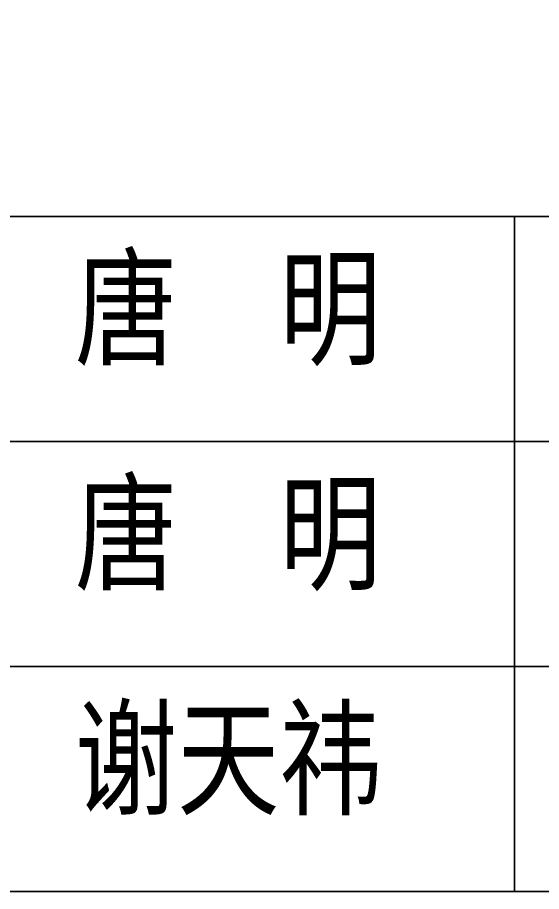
# Model space of a CAD drawing. Header units: millimetres. Extents: x -17321 to 106270, y -22341 to 35329.
# Drawn here: x 88953 to 90351, y -22071 to -19741 of the extents above; entities that cross this region are included whole.
import ezdxf

# ---------------------------------------------------------------- set-up
doc = ezdxf.new("R2010")
doc.units = ezdxf.units.MM
doc.layers.add('PUB_TITLE', color=4, linetype='Continuous', lineweight=9)
doc.layers.add('记者站1205_t3_2__3F导出_dwg', color=8, linetype='Continuous', lineweight=9)
doc.styles.add('宋体_2', font='', dxfattribs={"width": 0.8, "height": 250})
doc.styles.get('宋体_2').set_extended_font_data('SimSun')

# ---------------------------------------------------------------- blocks, each defined once
blk = doc.blocks.new('记者站1205_t3_2__3F导出_dwg_rfrfrff-1307956-建模-三层平面图')
at = {"layer": 'PUB_TITLE', "flags": 128}
blk.add_lwpolyline([(348177.2, 157737.1), (366177.2, 157737.1), (366177.2, 161137.1), (348177.2, 161137.1), (348177.2, 157737.1), (348177.2, 161137.1), (366177.2, 161137.1), (366177.2, 157737.1), (348177.2, 157737.1), (357177.2, 157737.1), (357177.2, 161137.1), (357177.2, 157737.1), (357177.2, 159537.1), (357177.2, 157737.1), (348177.2, 157737.1), (357177.2, 157737.1), (357177.2, 159537.1)], dxfattribs=at)
for points in [[(366177.2, 159537.1), (348177.2, 159537.1)], [(351177.2, 159537.1), (351177.2, 157737.1)], [(348177.2, 158937.1), (357177.2, 158937.1)], [(348177.2, 158337.1), (357177.2, 158337.1)]]:
    blk.add_lwpolyline(points, close=True, dxfattribs=at)
at = {"layer": 'PUB_TITLE', "char_height": 250, "width": 1041.686, "attachment_point": 1, "line_spacing_factor": 0.877739, "style": '宋体_2'}
for s, insert in [('唐  明', (350004.4, 159417.4)), ('唐  明', (350004.4, 158817.4)), ('谢天祎', (350004.4, 158217.4))]:
    blk.add_mtext(s, dxfattribs=dict(at, insert=insert))
blk = doc.blocks.new('记者站1205_t3_2__3F导出_dwg-1307846-建模-三层平面图')
at = {"layer": 'PUB_TITLE', "flags": 128}
blk.add_lwpolyline([(2551665.3, 409992.7), (2674265.3, 409992.7), (2674265.3, 467392.7), (2551665.3, 467392.7)], close=True, dxfattribs=at)
blk.add_blockref('记者站1205_t3_2__3F导出_dwg_rfrfrff-1307956-建模-三层平面图', (2308088.1, 252255.6))

msp = doc.modelspace()

# ---------------------------------------------------------------- block references
at = {"layer": '记者站1205_t3_2__3F导出_dwg', "color": 4}
msp.add_blockref('记者站1205_t3_2__3F导出_dwg-1307846-建模-三层平面图', (-2568986.5, -432064.1), dxfattribs=at)

doc.saveas('drawing.dxf')
